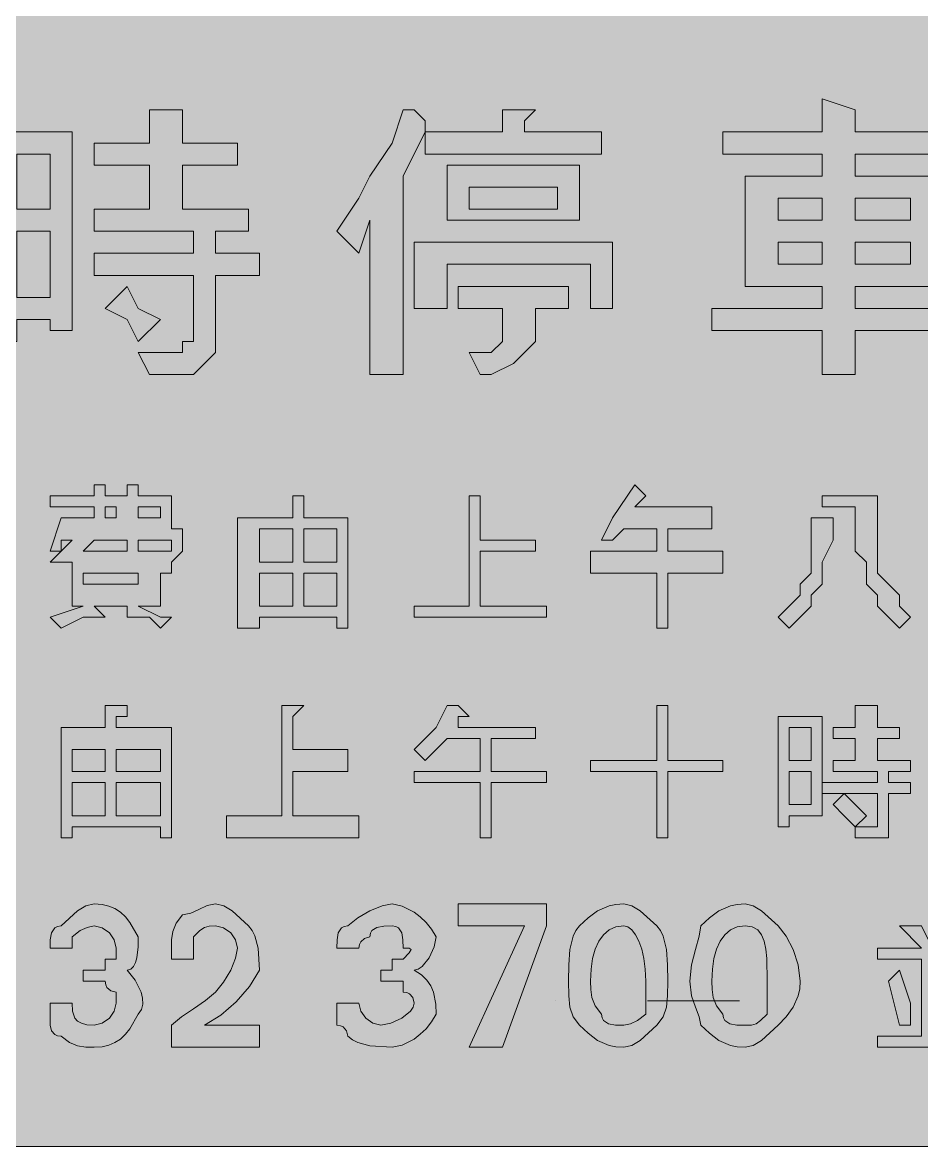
# Model space of a CAD drawing. Header units: metres. Extents: x 10 to 558, y 11 to 259.
# Drawn here: x 253.9 to 351.8, y 10.8 to 133.1 of the extents above; entities that cross this region are included whole.
import ezdxf

# ---------------------------------------------------------------- set-up
doc = ezdxf.new("R2010")
doc.units = ezdxf.units.M
for name, color, linetype, true_color in [('FILL_BLUE_0000FF', 7, 'Continuous', 0x0000ff), ('FILL_WHITE_FFFFFF', 7, 'Continuous', 0xffffff), ('STROKE_WHITE_FFFFFF', 7, 'Continuous', 0xffffff)]:
    doc.layers.add(name, color=color, linetype=linetype, true_color=true_color)

msp = doc.modelspace()

# ---------------------------------------------------------------- hatches: boundary and pattern name
at = {"layer": 'FILL_BLUE_0000FF', "true_color": 0x0000ff}
h = msp.add_hatch(color=7, dxfattribs=at)
h.dxf.hatch_style = 1
h.paths.add_polyline_path([(551.8, 259.15), (552.54, 258.99), (553.8, 258.45), (554.83, 257.68), (555.75, 256.8), (556.54, 256.3), (557.14, 255.71), (557.56, 255.07), (557.85, 254.4), (558.11, 253.09), (558.15, 252), (558.15, 18), (558.15, 15.6), (557.44, 14.72), (556.95, 13.95), (556.46, 13.41), (556.15, 13.25), (555.75, 13.2), (555.3, 12.41), (554.83, 11.81), (554.34, 11.39), (553.8, 11.1), (552.54, 10.84), (550.95, 10.8), (16.95, 10.8), (13.35, 10.8), (13.3, 11.2), (13.14, 11.51), (12.6, 12), (11.83, 12.49), (10.95, 13.2), (10.26, 14.12), (9.9, 15.15), (9.77, 16.41), (9.75, 18), (9.75, 252), (9.75, 254.4), (9.8, 254.8), (9.94, 255.11), (10.35, 255.6), (10.76, 256.09), (10.9, 256.4), (10.95, 256.8), (11.83, 256.99), (12.6, 257.4), (13.35, 258), (14.25, 258.19), (15.15, 258.6), (16.05, 259.01), (16.95, 259.2), (550.95, 259.2), (551.8, 259.15)])
at = {"layer": 'FILL_WHITE_FFFFFF', "true_color": 0xffffff}
h = msp.add_hatch(color=7, dxfattribs=at)
h.dxf.hatch_style = 1
h.paths.add_polyline_path([(344.55, 121.2), (355.35, 121.2), (355.35, 118.8), (344.55, 118.8), (344.55, 116.4), (352.95, 116.4), (352.95, 104.4), (344.55, 104.4), (344.55, 102), (356.55, 102), (356.55, 99.6), (344.55, 99.6), (344.55, 94.8), (340.95, 94.8), (340.95, 99.6), (328.95, 99.6), (328.95, 102), (340.95, 102), (340.95, 104.4), (332.55, 104.4), (332.55, 116.4), (340.95, 116.4), (340.95, 118.8), (330.15, 118.8), (330.15, 121.2), (340.95, 121.2), (340.95, 124.8), (344.55, 123.6), (344.55, 122.4), (344.55, 121.2)])
h.paths.add_polyline_path([(340.95, 111.6), (340.95, 114), (336.15, 114), (336.15, 111.6), (340.95, 111.6)], flags=16)
h.paths.add_polyline_path([(336.15, 106.8), (340.95, 106.8), (340.95, 109.2), (336.15, 109.2), (336.15, 106.8)], flags=16)
h.paths.add_polyline_path([(344.55, 114), (344.55, 111.6), (350.55, 111.6), (350.55, 114), (344.55, 114)], flags=16)
h.paths.add_polyline_path([(350.55, 109.2), (344.55, 109.2), (344.55, 106.8), (350.55, 106.8), (350.55, 109.2)], flags=16)
h = msp.add_hatch(color=7, dxfattribs=at)
h.dxf.hatch_style = 1
h.paths.add_polyline_path([(267.75, 117.6), (261.75, 117.6), (261.75, 120), (267.75, 120), (267.75, 123.6), (271.35, 123.6), (271.35, 122.4), (271.35, 120), (277.35, 120), (277.35, 117.6), (271.35, 117.6), (271.35, 112.8), (278.55, 112.8), (278.55, 110.4), (274.95, 110.4), (274.95, 108), (279.75, 108), (279.75, 105.6), (274.95, 105.6), (274.95, 98.4), (274.95, 97.2), (273.75, 96), (272.55, 94.8), (270.15, 94.8), (267.75, 94.8), (266.55, 97.2), (270.15, 97.2), (271.35, 97.2), (271.35, 98.4), (272.55, 98.4), (272.55, 99.6), (272.55, 105.6), (261.75, 105.6), (261.75, 108), (272.55, 108), (272.55, 110.4), (261.75, 110.4), (261.75, 112.8), (267.75, 112.8), (267.75, 117.6)])
h = msp.add_hatch(color=7, dxfattribs=at)
h.dxf.hatch_style = 1
h.paths.add_polyline_path([(295.35, 116.4), (295.35, 94.8), (291.75, 94.8), (291.75, 111.6), (290.55, 108), (288.15, 110.4), (290.55, 114), (291.75, 116.4), (294.15, 120), (295.35, 123.6), (296.55, 123.6), (297.75, 122.4), (297.75, 121.2), (295.35, 116.4)])
h = msp.add_hatch(color=7, dxfattribs=at)
h.dxf.hatch_style = 1
h.paths.add_polyline_path([(308.55, 123.6), (309.75, 123.6), (308.55, 122.4), (308.55, 121.2), (316.95, 121.2), (316.95, 118.8), (297.75, 118.8), (297.75, 121.2), (306.15, 121.2), (306.15, 123.6), (308.55, 123.6)])
h = msp.add_hatch(color=7, dxfattribs=at)
h.dxf.hatch_style = 1
h.paths.add_polyline_path([(256.95, 99.6), (256.95, 100.8), (253.35, 100.8), (253.35, 98.4), (250.95, 98.4), (250.95, 99.6), (250.95, 121.2), (259.35, 121.2), (259.35, 99.6), (256.95, 99.6)])
h.paths.add_polyline_path([(253.35, 118.8), (253.35, 112.8), (256.95, 112.8), (256.95, 118.8), (253.35, 118.8)], flags=16)
h.paths.add_polyline_path([(256.95, 110.4), (253.35, 110.4), (253.35, 103.2), (256.95, 103.2), (256.95, 110.4)], flags=16)
h = msp.add_hatch(color=7, dxfattribs=at)
h.dxf.hatch_style = 1
h.paths.add_polyline_path([(314.55, 111.6), (300.15, 111.6), (300.15, 117.6), (314.55, 117.6), (314.55, 111.6)])
h.paths.add_polyline_path([(312.15, 115.2), (302.55, 115.2), (302.55, 112.8), (312.15, 112.8), (312.15, 115.2)], flags=16)
h = msp.add_hatch(color=7, dxfattribs=at)
h.dxf.hatch_style = 1
h.paths.add_polyline_path([(318.15, 109.2), (318.15, 102), (315.75, 102), (315.75, 106.8), (300.15, 106.8), (300.15, 102), (296.55, 102), (296.55, 109.2), (318.15, 109.2)])
h = msp.add_hatch(color=7, dxfattribs=at)
h.dxf.hatch_style = 1
h.paths.add_polyline_path([(266.55, 102), (268.95, 100.8), (266.55, 98.4), (265.35, 100.8), (262.95, 102), (265.35, 104.4), (266.55, 102)])
h = msp.add_hatch(color=7, dxfattribs=at)
h.dxf.hatch_style = 1
h.paths.add_polyline_path([(313.35, 104.4), (313.35, 102), (309.75, 102), (309.75, 99.6), (309.75, 98.4), (308.55, 97.2), (307.35, 96), (304.95, 94.8), (303.75, 94.8), (302.55, 97.2), (303.75, 97.2), (304.95, 97.2), (306.15, 98.4), (306.15, 99.6), (306.15, 102), (301.35, 102), (301.35, 104.4), (313.35, 104.4)])
h = msp.add_hatch(color=7, dxfattribs=at)
h.dxf.hatch_style = 1
h.paths.add_polyline_path([(261.75, 81.6), (261.75, 82.8), (262.95, 82.8), (262.95, 81.6), (265.35, 81.6), (265.35, 82.8), (266.55, 82.8), (266.55, 81.6), (270.15, 81.6), (270.15, 78), (271.35, 78), (271.35, 75.6), (270.15, 74.4), (270.15, 73.2), (268.95, 73.2), (268.95, 69.6), (266.55, 69.6), (268.95, 68.4), (270.15, 68.4), (268.95, 67.2), (267.75, 68.4), (265.35, 68.4), (265.35, 69.6), (261.75, 69.6), (262.95, 68.4), (260.55, 68.4), (258.15, 67.2), (256.95, 68.4), (260.55, 69.6), (259.35, 69.6), (259.35, 74.4), (258.15, 74.4), (256.95, 74.4), (258.15, 75.6), (256.95, 75.6), (258.15, 79.2), (261.75, 79.2), (261.75, 80.4), (256.95, 80.4), (256.95, 81.6), (261.75, 81.6)])
h.paths.add_polyline_path([(259.35, 76.8), (258.15, 76.8), (258.15, 75.6), (259.35, 76.8)], flags=16)
h.paths.add_polyline_path([(264.15, 80.4), (262.95, 80.4), (262.95, 79.2), (264.15, 79.2), (264.15, 80.4)], flags=16)
h.paths.add_polyline_path([(268.95, 79.2), (268.95, 80.4), (266.55, 80.4), (266.55, 79.2), (268.95, 79.2)], flags=16)
h.paths.add_polyline_path([(265.35, 75.6), (265.35, 76.8), (261.75, 76.8), (260.55, 75.6), (265.35, 75.6)], flags=16)
h.paths.add_polyline_path([(270.15, 76.8), (266.55, 76.8), (266.55, 75.6), (268.95, 75.6), (270.15, 75.6), (270.15, 76.8)], flags=16)
h.paths.add_polyline_path([(266.55, 73.2), (260.55, 73.2), (260.55, 72), (266.55, 72), (266.55, 73.2)], flags=16)
h = msp.add_hatch(color=7, dxfattribs=at)
h.dxf.hatch_style = 1
h.paths.add_polyline_path([(318.15, 79.2), (320.55, 82.8), (321.75, 81.6), (320.55, 80.4), (328.95, 80.4), (328.95, 78), (324.15, 78), (324.15, 75.6), (330.15, 75.6), (330.15, 73.2), (324.15, 73.2), (324.15, 67.2), (322.95, 67.2), (322.95, 73.2), (315.75, 73.2), (315.75, 75.6), (322.95, 75.6), (322.95, 78), (319.35, 78), (318.15, 76.8), (316.95, 76.8), (318.15, 79.2)])
h = msp.add_hatch(color=7, dxfattribs=at)
h.dxf.hatch_style = 1
h.paths.add_polyline_path([(289.35, 79.2), (289.35, 67.2), (288.15, 67.2), (288.15, 68.4), (279.75, 68.4), (279.75, 67.2), (277.35, 67.2), (277.35, 79.2), (283.35, 79.2), (283.35, 81.6), (284.55, 81.6), (284.55, 79.2), (289.35, 79.2)])
h.paths.add_polyline_path([(283.35, 74.4), (283.35, 78), (279.75, 78), (279.75, 74.4), (283.35, 74.4)], flags=16)
h.paths.add_polyline_path([(284.55, 74.4), (288.15, 74.4), (288.15, 78), (284.55, 78), (284.55, 74.4)], flags=16)
h.paths.add_polyline_path([(279.75, 73.2), (279.75, 69.6), (283.35, 69.6), (283.35, 73.2), (279.75, 73.2)], flags=16)
h.paths.add_polyline_path([(288.15, 73.2), (284.55, 73.2), (284.55, 69.6), (288.15, 69.6), (288.15, 73.2)], flags=16)
h = msp.add_hatch(color=7, dxfattribs=at)
h.dxf.hatch_style = 1
h.paths.add_polyline_path([(303.75, 76.8), (309.75, 76.8), (309.75, 75.6), (303.75, 75.6), (303.75, 69.6), (310.95, 69.6), (310.95, 68.4), (296.55, 68.4), (296.55, 69.6), (302.55, 69.6), (302.55, 81.6), (303.75, 81.6), (303.75, 76.8)])
h = msp.add_hatch(color=7, dxfattribs=at)
h.dxf.hatch_style = 1
h.paths.add_polyline_path([(346.95, 81.6), (346.95, 79.2), (346.95, 76.8), (346.95, 75.6), (346.95, 74.4), (346.95, 73.2), (348.15, 72), (349.35, 70.8), (349.35, 69.6), (350.55, 68.4), (349.35, 67.2), (348.15, 68.4), (346.95, 69.6), (346.95, 70.8), (345.75, 72), (345.75, 74.4), (344.55, 75.6), (344.55, 76.8), (344.55, 78), (344.55, 80.4), (340.95, 80.4), (340.95, 81.6), (346.95, 81.6)])
h = msp.add_hatch(color=7, dxfattribs=at)
h.dxf.hatch_style = 1
h.paths.add_polyline_path([(337.35, 69.6), (338.55, 70.8), (338.55, 72), (339.75, 73.2), (339.75, 74.4), (339.75, 75.6), (339.75, 78), (339.75, 79.2), (340.95, 79.2), (342.15, 79.2), (342.15, 78), (342.15, 76.8), (340.95, 74.4), (340.95, 73.2), (340.95, 72), (339.75, 70.8), (339.75, 69.6), (338.55, 68.4), (337.35, 67.2), (336.15, 68.4), (337.35, 69.6)])
h = msp.add_hatch(color=7, dxfattribs=at)
h.dxf.hatch_style = 1
h.paths.add_polyline_path([(265.35, 57.6), (264.15, 57.6), (264.15, 56.4), (270.15, 56.4), (270.15, 44.4), (268.95, 44.4), (268.95, 45.6), (259.35, 45.6), (259.35, 44.4), (258.15, 44.4), (258.15, 56.4), (262.95, 56.4), (262.95, 58.8), (264.15, 58.8), (265.35, 58.8), (265.35, 57.6)])
h.paths.add_polyline_path([(262.95, 51.6), (262.95, 54), (259.35, 54), (259.35, 51.6), (262.95, 51.6)], flags=16)
h.paths.add_polyline_path([(264.15, 51.6), (268.95, 51.6), (268.95, 54), (264.15, 54), (264.15, 51.6)], flags=16)
h.paths.add_polyline_path([(259.35, 50.4), (259.35, 46.8), (262.95, 46.8), (262.95, 50.4), (259.35, 50.4)], flags=16)
h.paths.add_polyline_path([(268.95, 50.4), (264.15, 50.4), (264.15, 46.8), (268.95, 46.8), (268.95, 50.4)], flags=16)
h = msp.add_hatch(color=7, dxfattribs=at)
h.dxf.hatch_style = 1
h.paths.add_polyline_path([(284.55, 58.8), (283.35, 57.6), (283.35, 54), (289.35, 54), (289.35, 51.6), (283.35, 51.6), (283.35, 46.8), (290.55, 46.8), (290.55, 44.4), (276.15, 44.4), (276.15, 46.8), (282.15, 46.8), (282.15, 58.8), (283.35, 58.8), (284.55, 58.8)])
h = msp.add_hatch(color=7, dxfattribs=at)
h.dxf.hatch_style = 1
h.paths.add_polyline_path([(298.95, 56.4), (300.15, 58.8), (301.35, 58.8), (302.55, 57.6), (301.35, 57.6), (301.35, 56.4), (309.75, 56.4), (309.75, 55.2), (304.95, 55.2), (304.95, 51.6), (310.95, 51.6), (310.95, 50.4), (304.95, 50.4), (304.95, 44.4), (303.75, 44.4), (303.75, 50.4), (296.55, 50.4), (296.55, 51.6), (303.75, 51.6), (303.75, 55.2), (300.15, 55.2), (297.75, 52.8), (296.55, 54), (298.95, 56.4)])
h = msp.add_hatch(color=7, dxfattribs=at)
h.dxf.hatch_style = 1
h.paths.add_polyline_path([(324.15, 57.6), (324.15, 52.8), (330.15, 52.8), (330.15, 51.6), (324.15, 51.6), (324.15, 44.4), (322.95, 44.4), (322.95, 51.6), (315.75, 51.6), (315.75, 52.8), (322.95, 52.8), (322.95, 58.8), (324.15, 58.8), (324.15, 57.6)])
h = msp.add_hatch(color=7, dxfattribs=at)
h.dxf.hatch_style = 1
h.paths.add_polyline_path([(344.55, 55.2), (342.15, 55.2), (342.15, 56.4), (344.55, 56.4), (344.55, 58.8), (346.95, 58.8), (346.95, 57.6), (346.95, 56.4), (349.35, 56.4), (349.35, 55.2), (346.95, 55.2), (346.95, 52.8), (350.55, 52.8), (350.55, 51.6), (348.15, 51.6), (348.15, 50.4), (350.55, 50.4), (350.55, 49.2), (348.15, 49.2), (348.15, 45.6), (348.15, 44.4), (346.95, 44.4), (345.75, 44.4), (344.55, 44.4), (344.55, 45.6), (345.75, 45.6), (346.95, 45.6), (346.95, 46.8), (346.95, 49.2), (340.95, 49.2), (340.95, 50.4), (346.95, 50.4), (346.95, 51.6), (342.15, 51.6), (342.15, 52.8), (344.55, 52.8), (344.55, 55.2)])
h = msp.add_hatch(color=7, dxfattribs=at)
h.dxf.hatch_style = 1
h.paths.add_polyline_path([(339.75, 46.8), (337.35, 46.8), (337.35, 45.6), (336.15, 45.6), (336.15, 46.8), (336.15, 57.6), (340.95, 57.6), (340.95, 46.8), (339.75, 46.8)])
h.paths.add_polyline_path([(337.35, 56.4), (337.35, 52.8), (339.75, 52.8), (339.75, 56.4), (337.35, 56.4)], flags=16)
h.paths.add_polyline_path([(339.75, 51.6), (337.35, 51.6), (337.35, 48), (339.75, 48), (339.75, 51.6)], flags=16)
h = msp.add_hatch(color=7, dxfattribs=at)
h.dxf.hatch_style = 1
h.paths.add_polyline_path([(344.55, 48), (345.75, 46.8), (344.55, 45.6), (343.35, 46.8), (342.15, 48), (343.35, 49.2), (344.55, 48)])
h = msp.add_hatch(color=7, dxfattribs=at)
h.dxf.hatch_style = 1
h.paths.add_polyline_path([(264.15, 27.6), (263.55, 27.75), (263.14, 28.11), (263, 28.4), (262.95, 28.8), (260.55, 28.8), (260.55, 30), (262.95, 30), (262.95, 31.2), (264.15, 31.2), (264.15, 32.4), (263.94, 33.28), (263.4, 34.05), (262.63, 34.59), (261.75, 34.8), (261, 34.65), (260.23, 34.29), (259.35, 33.6), (259.35, 32.4), (256.95, 32.4), (256.97, 33.28), (257.1, 34.05), (257.46, 34.59), (257.75, 34.75), (258.15, 34.8), (259.95, 36.45), (260.85, 36.99), (261.75, 37.2), (262.6, 37.14), (263.34, 36.97), (264.01, 36.69), (264.6, 36.3), (265.14, 35.79), (265.63, 35.17), (266.55, 33.6), (266.53, 32.53), (266.4, 31.35), (266.26, 30.82), (266.04, 30.39), (265.75, 30.11), (265.35, 30), (266.21, 28.91), (266.85, 27.6), (267.01, 26.93), (267.04, 26.29), (266.89, 25.7), (266.55, 25.2), (265.63, 23.62), (265.14, 23.01), (264.6, 22.5), (264.01, 22.11), (263.34, 21.82), (262.6, 21.66), (261.75, 21.6), (260.85, 21.62), (259.95, 21.75), (259.05, 22.11), (258.15, 22.8), (257.75, 22.85), (257.46, 22.99), (257.1, 23.4), (256.95, 24), (256.95, 26.4), (259.35, 26.4), (259.39, 25.52), (259.65, 24.75), (259.94, 24.44), (260.36, 24.21), (260.96, 24.05), (261.75, 24), (262.63, 24.21), (263.4, 24.75), (263.94, 25.52), (264.15, 26.4), (264.15, 27.6)])
h = msp.add_hatch(color=7, dxfattribs=at)
h.dxf.hatch_style = 1
h.paths.add_polyline_path([(270.15, 31.2), (270.15, 32.4), (270.17, 33.3), (270.3, 34.2), (270.66, 35.1), (271.35, 36), (272.25, 36.19), (273.15, 36.6), (274.05, 37.01), (274.95, 37.2), (275.85, 36.99), (276.75, 36.45), (278.55, 34.8), (278.95, 34.3), (279.24, 33.71), (279.6, 32.4), (279.75, 30), (278.64, 28.22), (277.2, 26.55), (275.53, 25.11), (273.75, 24), (279.75, 24), (279.75, 21.6), (270.15, 21.6), (270.15, 24), (271.24, 24.9), (272.55, 25.8), (273.86, 26.7), (274.95, 27.6), (275.83, 28.69), (276.6, 30), (277.14, 31.31), (277.35, 32.4), (277.14, 33.28), (276.6, 34.05), (275.83, 34.59), (274.95, 34.8), (274.24, 34.78), (273.75, 34.65), (273.26, 34.29), (272.55, 33.6), (272.55, 32.4), (272.55, 31.2), (270.15, 31.2)])
h = msp.add_hatch(color=7, dxfattribs=at)
h.dxf.hatch_style = 1
h.paths.add_polyline_path([(296.4, 27), (296.04, 27.41), (295.75, 27.55), (295.35, 27.6), (295.35, 28.8), (294.15, 28.8), (292.95, 28.8), (292.95, 30), (294.15, 30), (294.15, 31.2), (295.35, 31.2), (296.02, 31.89), (296.25, 32.25), (296.02, 32.38), (295.35, 32.4), (295.33, 33.28), (295.2, 34.05), (294.84, 34.59), (294.55, 34.75), (294.15, 34.8), (293.27, 34.78), (292.5, 34.65), (291.96, 34.29), (291.8, 34), (291.75, 33.6), (291.15, 33.45), (290.74, 33.09), (290.6, 32.8), (290.55, 32.4), (288.15, 32.4), (288.17, 33.28), (288.3, 34.05), (288.66, 34.59), (288.95, 34.75), (289.35, 34.8), (290.44, 35.68), (291.75, 36.45), (293.06, 36.99), (294.15, 37.2), (295.24, 36.97), (296.55, 36.3), (297.22, 35.79), (297.86, 35.17), (298.45, 34.44), (298.95, 33.6), (298.74, 32.53), (298.2, 31.35), (297.43, 30.39), (297, 30.11), (296.55, 30), (297.34, 29.5), (297.94, 28.91), (298.36, 28.27), (298.65, 27.6), (298.91, 26.29), (298.95, 25.2), (298.45, 24.36), (297.86, 23.62), (297.22, 23.01), (296.55, 22.5), (295.24, 21.82), (294.15, 21.6), (291.75, 21.75), (290.44, 22.11), (289.85, 22.4), (289.35, 22.8), (289.2, 23.4), (288.84, 23.81), (288.55, 23.95), (288.15, 24), (288.15, 26.4), (290.55, 26.4), (290.76, 25.52), (291.3, 24.75), (292.07, 24.21), (292.95, 24), (294.02, 24.21), (295.2, 24.75), (296.16, 25.52), (296.44, 25.95), (296.55, 26.4), (296.4, 27)])
h = msp.add_hatch(color=7, dxfattribs=at)
h.dxf.hatch_style = 1
h.paths.add_polyline_path([(308.55, 34.8), (301.35, 34.8), (301.35, 37.2), (310.95, 37.2), (310.95, 34.8), (306.15, 21.6), (302.55, 21.6), (308.55, 34.8)])
h = msp.add_hatch(color=7, dxfattribs=at)
h.dxf.hatch_style = 1
h.paths.add_polyline_path([(313.5, 32.25), (313.86, 33.69), (314.15, 34.3), (314.55, 34.8), (315.47, 35.68), (316.5, 36.45), (317.76, 36.99), (318.5, 37.15), (319.35, 37.2), (320.25, 36.99), (321.15, 36.45), (322.95, 34.8), (323.35, 34.3), (323.64, 33.69), (324, 32.25), (324.13, 30.58), (324.15, 28.8), (324.13, 27.21), (324, 25.95), (323.64, 24.92), (322.95, 24), (321.15, 22.35), (320.25, 21.81), (319.35, 21.6), (318.5, 21.65), (317.76, 21.81), (316.5, 22.35), (315.47, 23.12), (314.55, 24), (313.86, 24.92), (313.5, 25.95), (313.37, 27.21), (313.35, 28.8), (313.37, 30.58), (313.5, 32.25)])
h.paths.add_polyline_path([(320.87, 24.51), (321.75, 25.2), (321.75, 28.8), (321.7, 30.09), (321.54, 31.26), (321.31, 32.28), (321, 33.15), (320.64, 33.85), (320.23, 34.37), (319.8, 34.69), (319.35, 34.8), (318.51, 34.69), (317.77, 34.37), (317.16, 33.85), (316.65, 33.15), (316.26, 32.28), (315.97, 31.26), (315.81, 30.09), (315.75, 28.8), (315.77, 27.9), (315.9, 27), (316.26, 26.1), (316.95, 25.2), (317, 24.8), (317.16, 24.51), (317.7, 24.15), (318.47, 24.02), (319.35, 24), (320.1, 24.15), (320.87, 24.51)], flags=16)
h = msp.add_hatch(color=7, dxfattribs=at)
h.dxf.hatch_style = 1
h.paths.add_polyline_path([(327.15, 32.25), (327.56, 33.69), (327.75, 34.8), (328.67, 35.68), (329.7, 36.45), (330.96, 36.99), (331.7, 37.15), (332.55, 37.2), (333.45, 36.99), (334.35, 36.45), (336.15, 34.8), (337.03, 33.69), (337.8, 32.25), (338.34, 30.58), (338.55, 28.8), (338.5, 27.95), (338.34, 27.21), (337.8, 25.95), (337.03, 24.92), (336.15, 24), (334.35, 22.35), (333.45, 21.81), (332.55, 21.6), (331.7, 21.65), (330.96, 21.81), (329.7, 22.35), (328.67, 23.12), (327.75, 24), (327.56, 24.92), (327.15, 25.95), (326.74, 27.21), (326.55, 28.8), (326.74, 30.58), (327.15, 32.25)])
h.paths.add_polyline_path([(333.75, 24.15), (334.24, 24.51), (334.95, 25.2), (334.95, 28.8), (334.91, 31.26), (334.82, 32.28), (334.65, 33.15), (334.36, 33.85), (333.94, 34.37), (333.34, 34.69), (332.55, 34.8), (331.71, 34.69), (330.97, 34.37), (330.36, 33.85), (329.85, 33.15), (329.46, 32.28), (329.17, 31.26), (329.01, 30.09), (328.95, 28.8), (328.97, 27.9), (329.1, 27), (329.46, 26.1), (330.15, 25.2), (330.2, 24.8), (330.36, 24.51), (330.9, 24.15), (331.67, 24.02), (332.55, 24), (333.26, 24.02), (333.75, 24.15)], flags=16)
h = msp.add_hatch(color=7, dxfattribs=at)
h.dxf.hatch_style = 1
h.paths.add_polyline_path([(358.95, 33.6), (357.75, 32.4), (361.35, 32.4), (361.35, 31.2), (356.55, 31.2), (356.55, 22.8), (361.35, 22.8), (361.35, 21.6), (346.95, 21.6), (346.95, 22.8), (351.75, 22.8), (351.75, 31.2), (346.95, 31.2), (346.95, 32.4), (351.75, 32.4), (349.35, 34.8), (350.55, 34.8), (351.75, 34.8), (352.95, 32.4), (355.35, 32.4), (357.75, 34.8), (358.95, 34.8), (358.95, 33.6)])
h.paths.add_polyline_path([(355.35, 31.2), (352.95, 31.2), (352.95, 22.8), (355.35, 22.8), (355.35, 31.2)], flags=16)
h = msp.add_hatch(color=7, dxfattribs=at)
h.dxf.hatch_style = 1
h.paths.add_polyline_path([(350.55, 26.4), (350.55, 24), (349.35, 24), (348.15, 28.8), (349.35, 30), (350.55, 26.4)])

# ---------------------------------------------------------------- linework, layer by layer
at = {"layer": 'FILL_BLUE_0000FF', "lineweight": 0, "true_color": 0x0000ff}
msp.add_lwpolyline([(550.95, 10.8), (16.95, 10.8)], dxfattribs=at)
at = {"layer": 'FILL_WHITE_FFFFFF', "lineweight": 0, "true_color": 0xffffff}
for points in [[(356.55, 99.6), (344.55, 99.6), (344.55, 94.8), (340.95, 94.8), (340.95, 99.6), (328.95, 99.6), (328.95, 102), (340.95, 102), (340.95, 104.4), (332.55, 104.4), (332.55, 116.4), (340.95, 116.4), (340.95, 118.8), (330.15, 118.8), (330.15, 121.2), (340.95, 121.2), (340.95, 124.8), (344.55, 123.6), (344.55, 122.4), (344.55, 121.2), (355.35, 121.2)], [(355.35, 118.8), (344.55, 118.8), (344.55, 116.4), (352.95, 116.4)], [(352.95, 104.4), (344.55, 104.4), (344.55, 102), (356.55, 102)]]:
    msp.add_lwpolyline(points, dxfattribs=at)
for points in [[(267.75, 117.6), (261.75, 117.6), (261.75, 120), (267.75, 120), (267.75, 123.6), (271.35, 123.6), (271.35, 122.4), (271.35, 120), (277.35, 120), (277.35, 117.6), (271.35, 117.6), (271.35, 112.8), (278.55, 112.8), (278.55, 110.4), (274.95, 110.4), (274.95, 108), (279.75, 108), (279.75, 105.6), (274.95, 105.6), (274.95, 98.4), (274.95, 97.2), (273.75, 96), (272.55, 94.8), (270.15, 94.8), (267.75, 94.8), (266.55, 97.2), (270.15, 97.2), (271.35, 97.2), (271.35, 98.4), (272.55, 98.4), (272.55, 99.6), (272.55, 105.6), (261.75, 105.6), (261.75, 108), (272.55, 108), (272.55, 110.4), (261.75, 110.4), (261.75, 112.8), (267.75, 112.8)], [(295.35, 116.4), (295.35, 94.8), (291.75, 94.8), (291.75, 111.6), (290.55, 108), (288.15, 110.4), (290.55, 114), (291.75, 116.4), (294.15, 120), (295.35, 123.6), (296.55, 123.6), (297.75, 122.4), (297.75, 121.2)], [(308.55, 123.6), (309.75, 123.6), (308.55, 122.4), (308.55, 121.2), (316.95, 121.2), (316.95, 118.8), (297.75, 118.8), (297.75, 121.2), (306.15, 121.2), (306.15, 123.6)], [(256.95, 99.6), (256.95, 100.8), (253.35, 100.8), (253.35, 98.4), (250.95, 98.4), (250.95, 99.6), (250.95, 121.2), (259.35, 121.2), (259.35, 99.6)], [(253.35, 118.8), (253.35, 112.8), (256.95, 112.8), (256.95, 118.8)], [(314.55, 111.6), (300.15, 111.6), (300.15, 117.6), (314.55, 117.6)], [(312.15, 115.2), (302.55, 115.2), (302.55, 112.8), (312.15, 112.8)], [(340.95, 111.6), (340.95, 114), (336.15, 114), (336.15, 111.6)], [(344.55, 114), (344.55, 111.6), (350.55, 111.6), (350.55, 114)], [(256.95, 110.4), (253.35, 110.4), (253.35, 103.2), (256.95, 103.2)], [(318.15, 109.2), (318.15, 102), (315.75, 102), (315.75, 106.8), (300.15, 106.8), (300.15, 102), (296.55, 102), (296.55, 109.2)], [(336.15, 106.8), (340.95, 106.8), (340.95, 109.2), (336.15, 109.2)], [(350.55, 109.2), (344.55, 109.2), (344.55, 106.8), (350.55, 106.8)], [(266.55, 102), (268.95, 100.8), (266.55, 98.4), (265.35, 100.8), (262.95, 102), (265.35, 104.4)], [(313.35, 104.4), (313.35, 102), (309.75, 102), (309.75, 99.6), (309.75, 98.4), (308.55, 97.2), (307.35, 96), (304.95, 94.8), (303.75, 94.8), (302.55, 97.2), (303.75, 97.2), (304.95, 97.2), (306.15, 98.4), (306.15, 99.6), (306.15, 102), (301.35, 102), (301.35, 104.4)], [(261.75, 81.6), (261.75, 82.8), (262.95, 82.8), (262.95, 81.6), (265.35, 81.6), (265.35, 82.8), (266.55, 82.8), (266.55, 81.6), (270.15, 81.6), (270.15, 78), (271.35, 78), (271.35, 75.6), (270.15, 74.4), (270.15, 73.2), (268.95, 73.2), (268.95, 69.6), (266.55, 69.6), (268.95, 68.4), (270.15, 68.4), (268.95, 67.2), (267.75, 68.4), (265.35, 68.4), (265.35, 69.6), (261.75, 69.6), (262.95, 68.4), (260.55, 68.4), (258.15, 67.2), (256.95, 68.4), (260.55, 69.6), (259.35, 69.6), (259.35, 74.4), (258.15, 74.4), (256.95, 74.4), (258.15, 75.6), (256.95, 75.6), (258.15, 79.2), (261.75, 79.2), (261.75, 80.4), (256.95, 80.4), (256.95, 81.6)], [(318.15, 79.2), (320.55, 82.8), (321.75, 81.6), (320.55, 80.4), (328.95, 80.4), (328.95, 78), (324.15, 78), (324.15, 75.6), (330.15, 75.6), (330.15, 73.2), (324.15, 73.2), (324.15, 67.2), (322.95, 67.2), (322.95, 73.2), (315.75, 73.2), (315.75, 75.6), (322.95, 75.6), (322.95, 78), (319.35, 78), (318.15, 76.8), (316.95, 76.8)], [(289.35, 79.2), (289.35, 67.2), (288.15, 67.2), (288.15, 68.4), (279.75, 68.4), (279.75, 67.2), (277.35, 67.2), (277.35, 79.2), (283.35, 79.2), (283.35, 81.6), (284.55, 81.6), (284.55, 79.2)], [(303.75, 76.8), (309.75, 76.8), (309.75, 75.6), (303.75, 75.6), (303.75, 69.6), (310.95, 69.6), (310.95, 68.4), (296.55, 68.4), (296.55, 69.6), (302.55, 69.6), (302.55, 81.6), (303.75, 81.6)], [(346.95, 81.6), (346.95, 79.2), (346.95, 76.8), (346.95, 75.6), (346.95, 74.4), (346.95, 73.2), (348.15, 72), (349.35, 70.8), (349.35, 69.6), (350.55, 68.4), (349.35, 67.2), (348.15, 68.4), (346.95, 69.6), (346.95, 70.8), (345.75, 72), (345.75, 74.4), (344.55, 75.6), (344.55, 76.8), (344.55, 78), (344.55, 80.4), (340.95, 80.4), (340.95, 81.6)], [(264.15, 80.4), (262.95, 80.4), (262.95, 79.2), (264.15, 79.2)], [(268.95, 79.2), (268.95, 80.4), (266.55, 80.4), (266.55, 79.2)], [(337.35, 69.6), (338.55, 70.8), (338.55, 72), (339.75, 73.2), (339.75, 74.4), (339.75, 75.6), (339.75, 78), (339.75, 79.2), (340.95, 79.2), (342.15, 79.2), (342.15, 78), (342.15, 76.8), (340.95, 74.4), (340.95, 73.2), (340.95, 72), (339.75, 70.8), (339.75, 69.6), (338.55, 68.4), (337.35, 67.2), (336.15, 68.4)], [(283.35, 74.4), (283.35, 78), (279.75, 78), (279.75, 74.4)], [(284.55, 74.4), (288.15, 74.4), (288.15, 78), (284.55, 78)], [(259.35, 76.8), (258.15, 76.8), (258.15, 75.6)], [(265.35, 75.6), (265.35, 76.8), (261.75, 76.8), (260.55, 75.6)], [(270.15, 76.8), (266.55, 76.8), (266.55, 75.6), (268.95, 75.6), (270.15, 75.6)], [(266.55, 73.2), (260.55, 73.2), (260.55, 72), (266.55, 72)], [(279.75, 73.2), (279.75, 69.6), (283.35, 69.6), (283.35, 73.2)], [(288.15, 73.2), (284.55, 73.2), (284.55, 69.6), (288.15, 69.6)], [(265.35, 57.6), (264.15, 57.6), (264.15, 56.4), (270.15, 56.4), (270.15, 44.4), (268.95, 44.4), (268.95, 45.6), (259.35, 45.6), (259.35, 44.4), (258.15, 44.4), (258.15, 56.4), (262.95, 56.4), (262.95, 58.8), (264.15, 58.8), (265.35, 58.8)], [(284.55, 58.8), (283.35, 57.6), (283.35, 54), (289.35, 54), (289.35, 51.6), (283.35, 51.6), (283.35, 46.8), (290.55, 46.8), (290.55, 44.4), (276.15, 44.4), (276.15, 46.8), (282.15, 46.8), (282.15, 58.8), (283.35, 58.8)], [(298.95, 56.4), (300.15, 58.8), (301.35, 58.8), (302.55, 57.6), (301.35, 57.6), (301.35, 56.4), (309.75, 56.4), (309.75, 55.2), (304.95, 55.2), (304.95, 51.6), (310.95, 51.6), (310.95, 50.4), (304.95, 50.4), (304.95, 44.4), (303.75, 44.4), (303.75, 50.4), (296.55, 50.4), (296.55, 51.6), (303.75, 51.6), (303.75, 55.2), (300.15, 55.2), (297.75, 52.8), (296.55, 54)], [(324.15, 57.6), (324.15, 52.8), (330.15, 52.8), (330.15, 51.6), (324.15, 51.6), (324.15, 44.4), (322.95, 44.4), (322.95, 51.6), (315.75, 51.6), (315.75, 52.8), (322.95, 52.8), (322.95, 58.8), (324.15, 58.8)], [(344.55, 55.2), (342.15, 55.2), (342.15, 56.4), (344.55, 56.4), (344.55, 58.8), (346.95, 58.8), (346.95, 57.6), (346.95, 56.4), (349.35, 56.4), (349.35, 55.2), (346.95, 55.2), (346.95, 52.8), (350.55, 52.8), (350.55, 51.6), (348.15, 51.6), (348.15, 50.4), (350.55, 50.4), (350.55, 49.2), (348.15, 49.2), (348.15, 45.6), (348.15, 44.4), (346.95, 44.4), (345.75, 44.4), (344.55, 44.4), (344.55, 45.6), (345.75, 45.6), (346.95, 45.6), (346.95, 46.8), (346.95, 49.2), (340.95, 49.2), (340.95, 50.4), (346.95, 50.4), (346.95, 51.6), (342.15, 51.6), (342.15, 52.8), (344.55, 52.8)], [(339.75, 46.8), (337.35, 46.8), (337.35, 45.6), (336.15, 45.6), (336.15, 46.8), (336.15, 57.6), (340.95, 57.6), (340.95, 46.8)], [(337.35, 56.4), (337.35, 52.8), (339.75, 52.8), (339.75, 56.4)], [(262.95, 51.6), (262.95, 54), (259.35, 54), (259.35, 51.6)], [(264.15, 51.6), (268.95, 51.6), (268.95, 54), (264.15, 54)], [(339.75, 51.6), (337.35, 51.6), (337.35, 48), (339.75, 48)], [(259.35, 50.4), (259.35, 46.8), (262.95, 46.8), (262.95, 50.4)], [(268.95, 50.4), (264.15, 50.4), (264.15, 46.8), (268.95, 46.8)], [(344.55, 48), (345.75, 46.8), (344.55, 45.6), (343.35, 46.8), (342.15, 48), (343.35, 49.2)], [(264.15, 27.6), (263.55, 27.75), (263.14, 28.11), (263, 28.4), (262.95, 28.8), (260.55, 28.8), (260.55, 30), (262.95, 30), (262.95, 31.2), (264.15, 31.2), (264.15, 32.4), (263.94, 33.28), (263.4, 34.05), (262.63, 34.59), (261.75, 34.8), (261, 34.65), (260.23, 34.29), (259.35, 33.6), (259.35, 32.4), (256.95, 32.4), (256.97, 33.28), (257.1, 34.05), (257.46, 34.59), (257.75, 34.75), (258.15, 34.8), (259.95, 36.45), (260.85, 36.99), (261.75, 37.2), (262.6, 37.14), (263.34, 36.97), (264.01, 36.69), (264.6, 36.3), (265.14, 35.79), (265.63, 35.17), (266.55, 33.6), (266.53, 32.53), (266.4, 31.35), (266.26, 30.82), (266.04, 30.39), (265.75, 30.11), (265.35, 30), (266.21, 28.91), (266.85, 27.6), (267.01, 26.93), (267.04, 26.29), (266.89, 25.7), (266.55, 25.2), (265.63, 23.62), (265.14, 23.01), (264.6, 22.5), (264.01, 22.11), (263.34, 21.82), (262.6, 21.66), (261.75, 21.6), (260.85, 21.62), (259.95, 21.75), (259.05, 22.11), (258.15, 22.8), (257.75, 22.85), (257.46, 22.99), (257.1, 23.4), (256.95, 24), (256.95, 26.4), (259.35, 26.4), (259.39, 25.52), (259.65, 24.75), (259.94, 24.44), (260.36, 24.21), (260.96, 24.05), (261.75, 24), (262.63, 24.21), (263.4, 24.75), (263.94, 25.52), (264.15, 26.4)], [(270.15, 31.2), (270.15, 32.4), (270.17, 33.3), (270.3, 34.2), (270.66, 35.1), (271.35, 36), (272.25, 36.19), (273.15, 36.6), (274.05, 37.01), (274.95, 37.2), (275.85, 36.99), (276.75, 36.45), (278.55, 34.8), (278.95, 34.3), (279.24, 33.71), (279.6, 32.4), (279.75, 30), (278.64, 28.22), (277.2, 26.55), (275.53, 25.11), (273.75, 24), (279.75, 24), (279.75, 21.6), (270.15, 21.6), (270.15, 24), (271.24, 24.9), (272.55, 25.8), (273.86, 26.7), (274.95, 27.6), (275.83, 28.69), (276.6, 30), (277.14, 31.31), (277.35, 32.4), (277.14, 33.28), (276.6, 34.05), (275.83, 34.59), (274.95, 34.8), (274.24, 34.78), (273.75, 34.65), (273.26, 34.29), (272.55, 33.6), (272.55, 32.4), (272.55, 31.2)], [(296.4, 27), (296.04, 27.41), (295.75, 27.55), (295.35, 27.6), (295.35, 28.8), (294.15, 28.8), (292.95, 28.8), (292.95, 30), (294.15, 30), (294.15, 31.2), (295.35, 31.2), (296.02, 31.89), (296.25, 32.25), (296.02, 32.38), (295.35, 32.4), (295.33, 33.28), (295.2, 34.05), (294.84, 34.59), (294.55, 34.75), (294.15, 34.8), (293.27, 34.78), (292.5, 34.65), (291.96, 34.29), (291.8, 34), (291.75, 33.6), (291.15, 33.45), (290.74, 33.09), (290.6, 32.8), (290.55, 32.4), (288.15, 32.4), (288.17, 33.28), (288.3, 34.05), (288.66, 34.59), (288.95, 34.75), (289.35, 34.8), (290.44, 35.68), (291.75, 36.45), (293.06, 36.99), (294.15, 37.2), (295.24, 36.97), (296.55, 36.3), (297.22, 35.79), (297.86, 35.17), (298.45, 34.44), (298.95, 33.6), (298.74, 32.53), (298.2, 31.35), (297.43, 30.39), (297, 30.11), (296.55, 30), (297.34, 29.5), (297.94, 28.91), (298.36, 28.27), (298.65, 27.6), (298.91, 26.29), (298.95, 25.2), (298.45, 24.36), (297.86, 23.62), (297.22, 23.01), (296.55, 22.5), (295.24, 21.82), (294.15, 21.6), (291.75, 21.75), (290.44, 22.11), (289.85, 22.4), (289.35, 22.8), (289.2, 23.4), (288.84, 23.81), (288.55, 23.95), (288.15, 24), (288.15, 26.4), (290.55, 26.4), (290.76, 25.52), (291.3, 24.75), (292.07, 24.21), (292.95, 24), (294.02, 24.21), (295.2, 24.75), (296.16, 25.52), (296.44, 25.95), (296.55, 26.4)], [(308.55, 34.8), (301.35, 34.8), (301.35, 37.2), (310.95, 37.2), (310.95, 34.8), (306.15, 21.6), (302.55, 21.6)], [(313.5, 32.25), (313.86, 33.69), (314.15, 34.3), (314.55, 34.8), (315.47, 35.68), (316.5, 36.45), (317.76, 36.99), (318.5, 37.15), (319.35, 37.2), (320.25, 36.99), (321.15, 36.45), (322.95, 34.8), (323.35, 34.3), (323.64, 33.69), (324, 32.25), (324.13, 30.58), (324.15, 28.8), (324.13, 27.21), (324, 25.95), (323.64, 24.92), (322.95, 24), (321.15, 22.35), (320.25, 21.81), (319.35, 21.6), (318.5, 21.65), (317.76, 21.81), (316.5, 22.35), (315.47, 23.12), (314.55, 24), (313.86, 24.92), (313.5, 25.95), (313.37, 27.21), (313.35, 28.8), (313.37, 30.58)], [(327.15, 32.25), (327.56, 33.69), (327.75, 34.8), (328.67, 35.68), (329.7, 36.45), (330.96, 36.99), (331.7, 37.15), (332.55, 37.2), (333.45, 36.99), (334.35, 36.45), (336.15, 34.8), (337.03, 33.69), (337.8, 32.25), (338.34, 30.58), (338.55, 28.8), (338.5, 27.95), (338.34, 27.21), (337.8, 25.95), (337.03, 24.92), (336.15, 24), (334.35, 22.35), (333.45, 21.81), (332.55, 21.6), (331.7, 21.65), (330.96, 21.81), (329.7, 22.35), (328.67, 23.12), (327.75, 24), (327.56, 24.92), (327.15, 25.95), (326.74, 27.21), (326.55, 28.8), (326.74, 30.58)], [(320.87, 24.51), (321.75, 25.2), (321.75, 28.8), (321.7, 30.09), (321.54, 31.26), (321.31, 32.28), (321, 33.15), (320.64, 33.85), (320.23, 34.37), (319.8, 34.69), (319.35, 34.8), (318.51, 34.69), (317.77, 34.37), (317.16, 33.85), (316.65, 33.15), (316.26, 32.28), (315.97, 31.26), (315.81, 30.09), (315.75, 28.8), (315.77, 27.9), (315.9, 27), (316.26, 26.1), (316.95, 25.2), (317, 24.8), (317.16, 24.51), (317.7, 24.15), (318.47, 24.02), (319.35, 24), (320.1, 24.15)], [(333.75, 24.15), (334.24, 24.51), (334.95, 25.2), (334.95, 28.8), (334.91, 31.26), (334.82, 32.28), (334.65, 33.15), (334.36, 33.85), (333.94, 34.37), (333.34, 34.69), (332.55, 34.8), (331.71, 34.69), (330.97, 34.37), (330.36, 33.85), (329.85, 33.15), (329.46, 32.28), (329.17, 31.26), (329.01, 30.09), (328.95, 28.8), (328.97, 27.9), (329.1, 27), (329.46, 26.1), (330.15, 25.2), (330.2, 24.8), (330.36, 24.51), (330.9, 24.15), (331.67, 24.02), (332.55, 24), (333.26, 24.02)], [(358.95, 33.6), (357.75, 32.4), (361.35, 32.4), (361.35, 31.2), (356.55, 31.2), (356.55, 22.8), (361.35, 22.8), (361.35, 21.6), (346.95, 21.6), (346.95, 22.8), (351.75, 22.8), (351.75, 31.2), (346.95, 31.2), (346.95, 32.4), (351.75, 32.4), (349.35, 34.8), (350.55, 34.8), (351.75, 34.8), (352.95, 32.4), (355.35, 32.4), (357.75, 34.8), (358.95, 34.8)], [(350.55, 26.4), (350.55, 24), (349.35, 24), (348.15, 28.8), (349.35, 30)]]:
    msp.add_lwpolyline(points, close=True, dxfattribs=at)
at = {"layer": 'STROKE_WHITE_FFFFFF', "lineweight": 0, "true_color": 0xffffff}
for points in [[(311.95, 26.64), (311.95, 26.64)], [(311.95, 26.64), (311.95, 26.64)], [(311.95, 26.64), (311.95, 26.64)], [(311.95, 26.64), (311.95, 26.64)], [(311.95, 26.64), (311.95, 26.64)], [(311.95, 26.64), (311.95, 26.64)], [(321.95, 26.64), (331.95, 26.64)], [(321.95, 26.64), (331.95, 26.64)], [(321.95, 26.64), (331.95, 26.64)], [(321.95, 26.64), (331.95, 26.64)], [(321.95, 26.64), (331.95, 26.64)], [(321.95, 26.64), (331.95, 26.64)]]:
    msp.add_lwpolyline(points, dxfattribs=at)

doc.saveas('drawing.dxf')
